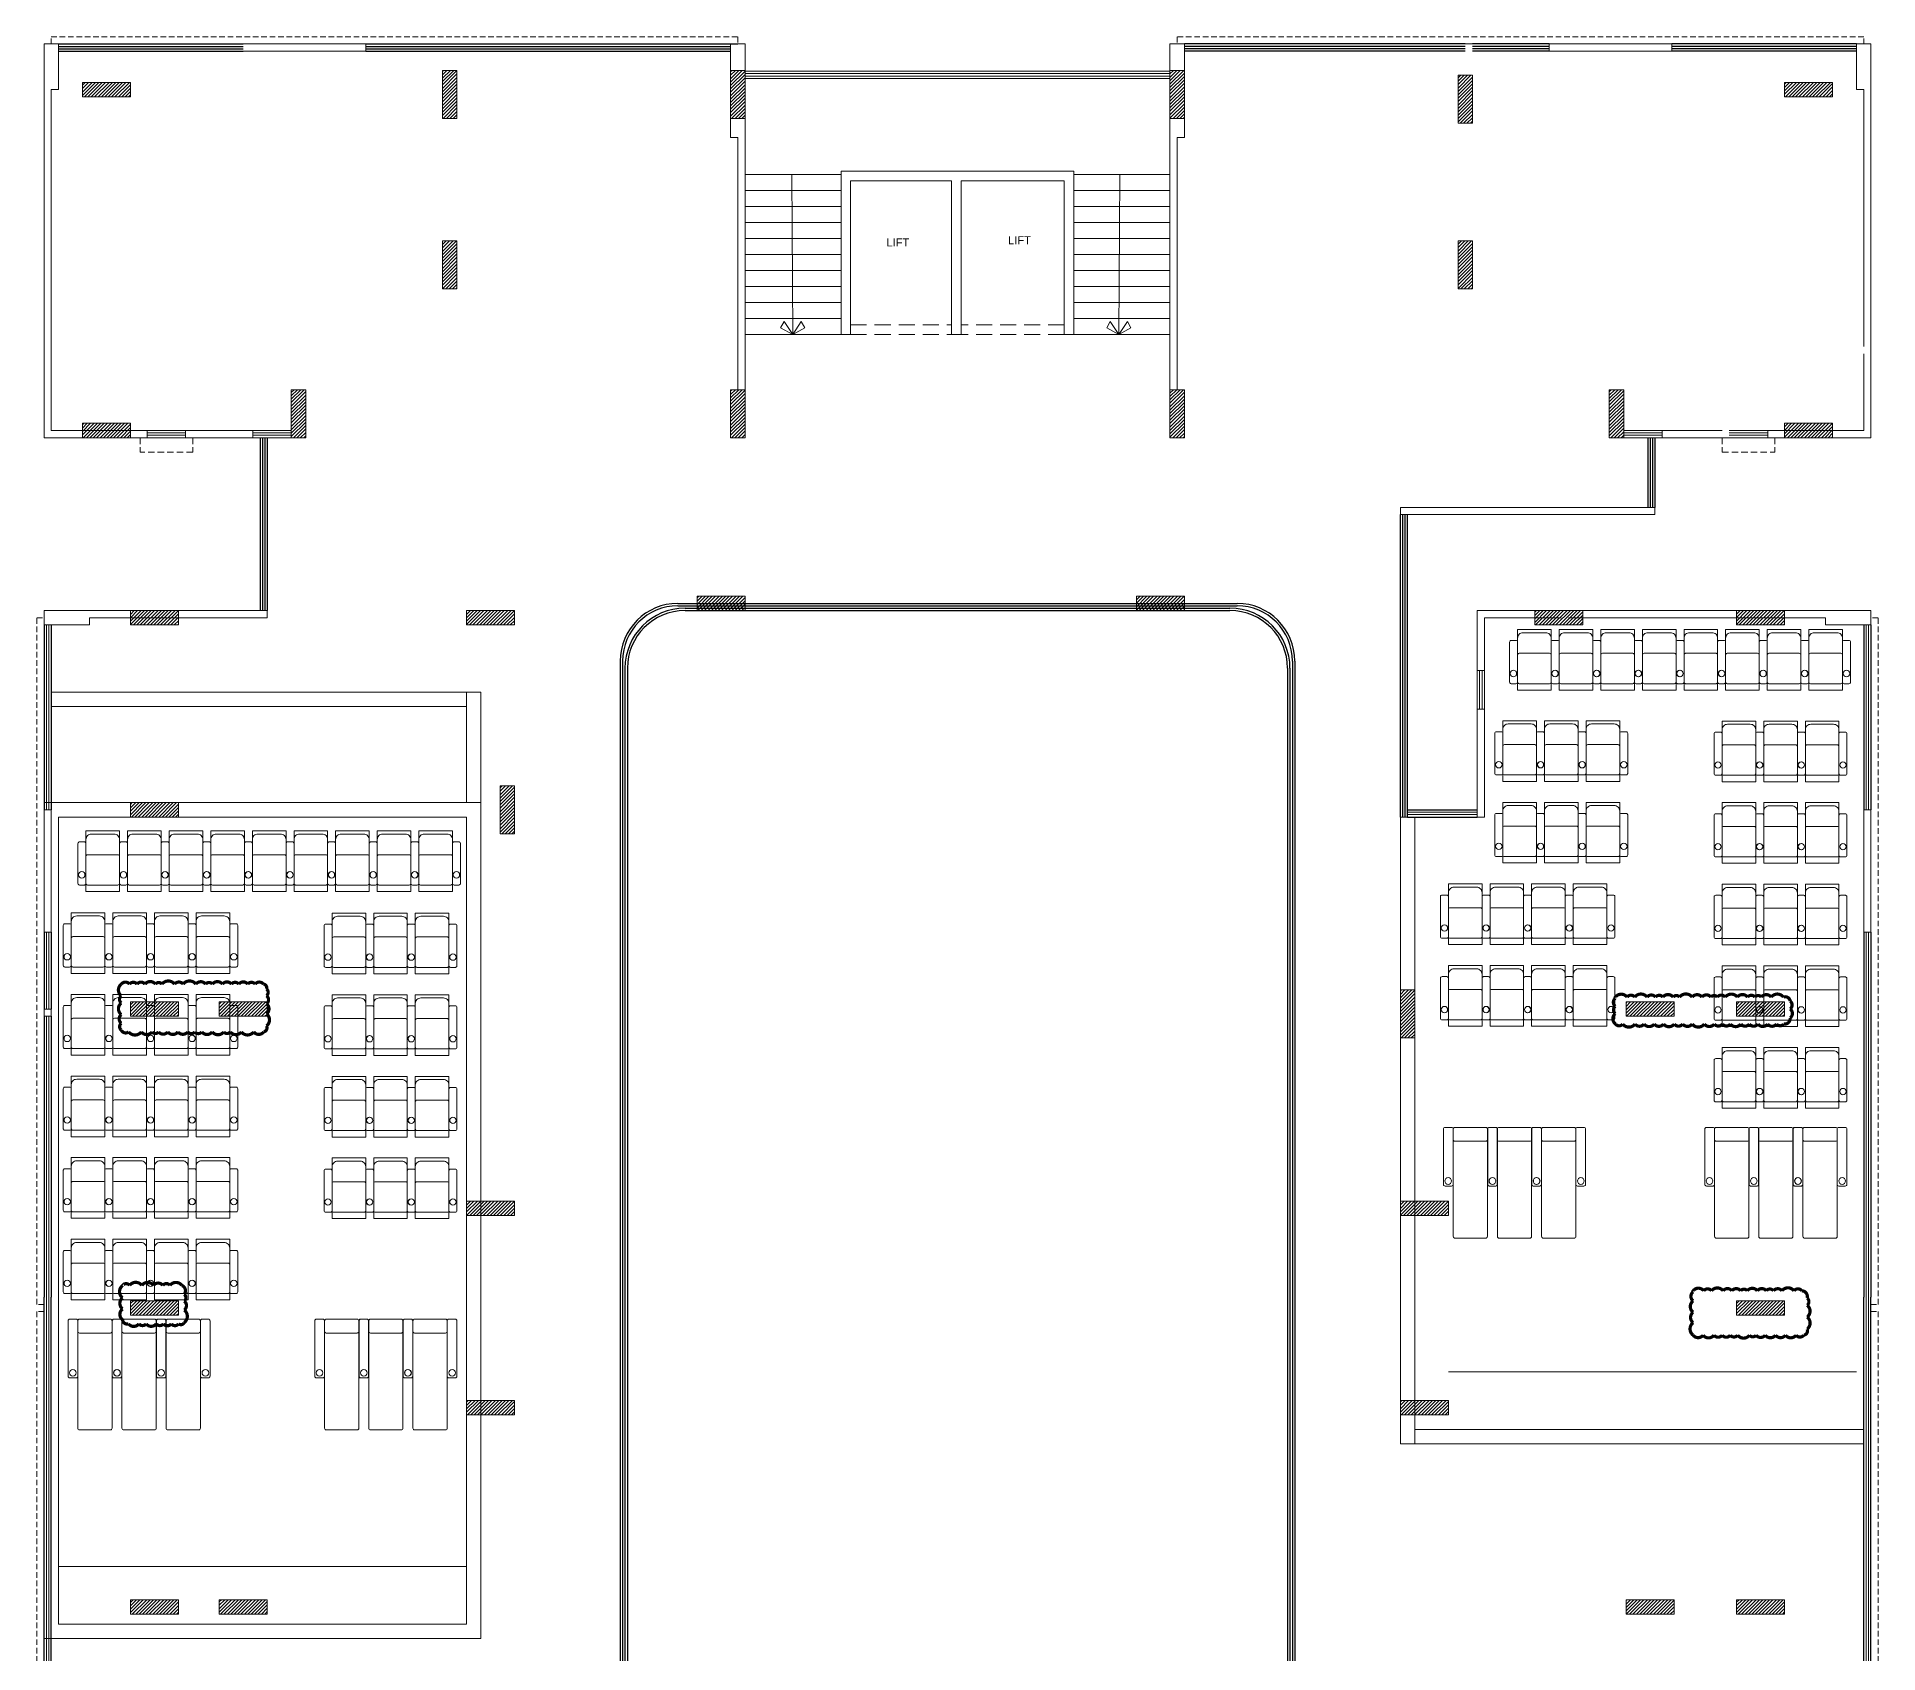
# Model space of a CAD drawing. Header units: inches. Extents: x 1807 to 67852, y 1160 to 20242.
# Drawn here: x 26020 to 27171, y 8753 to 9763 of the extents above; entities that cross this region are included whole.
import ezdxf
from ezdxf.lldxf.tags import DXFTag

# ---------------------------------------------------------------- set-up
doc = ezdxf.new("R2010")
doc.units = ezdxf.units.IN
doc.header["$MEASUREMENT"] = 0
doc.linetypes.add('DASHED', pattern=[0.75, 0.5, -0.25])
for name, color, linetype, lineweight in [('02WINDOW & DOTTED', 8, 'Continuous', 20), ('06DIM', 194, 'Continuous', 15), ('CHAIRS', 34, 'Continuous', 20), ('column_01', 7, 'Continuous', 18), ('HATCH', 8, 'Continuous', 0), ('Nstair', 8, 'Continuous', 20), ('PROJ.', 8, 'DASHED', 20), ('RAILING', 8, 'Continuous', 25), ('Railing 01', 8, 'Continuous', 18), ('SHOP TEXT', 7, 'Continuous', 15), ('wall', 7, 'Continuous', 20), ('WALLS', 7, 'Continuous', 20), ('WINDOW', 8, 'Continuous', 15)]:
    doc.layers.add(name, color=color, linetype=linetype, lineweight=lineweight)
doc.layers.add('Chair', color=34, linetype='Continuous')
doc.layers.add('GF', color=36, linetype='Continuous')
doc.styles.add('Krupalu 1', font='arial.ttf')
tags = doc.linetypes.add('HIDDEN', pattern=[0.375, 0.25, -0.125]).pattern_tags.tags
tags[6:7] = [DXFTag(74, 4), DXFTag(75, 0), DXFTag(340, '0'), DXFTag(46, 1.0), DXFTag(50, 0.0), DXFTag(44, 0.0), DXFTag(45, 0.0)]
tags[4:5] = [DXFTag(74, 4), DXFTag(75, 0), DXFTag(340, '0'), DXFTag(46, 1.0), DXFTag(50, 0.0), DXFTag(44, 0.0), DXFTag(45, 0.0)]
pattern_1 = [(45, (-2883.8112, 0), (-1.0606601718, 1.0606601718), [])]

# ---------------------------------------------------------------- blocks, each defined once
blk = doc.blocks.new('Recliner chair-01')
at = {"layer": 'CHAIRS', "lineweight": -2}
for points in [[(-10.5, 1), (-10.5, 26, 0.414214), (-11.5, 27), (-14.5, 27, 0.414214), (-15.5, 26), (-15.5, 1, 0.414214), (-14.5, 0), (-11.5, 0, 0.414214)], [(-7.1, 31.9), (7.1, 31.9, -0.414214), (10.5, 28.5), (10.5, 1, -0.414214), (9.5, 0), (-9.5, 0, -0.414214), (-10.5, 1), (-10.5, 28.5, -0.414214)], [(10.5, 1), (10.5, 26, -0.414214), (11.5, 27), (14.5, 27, -0.414214), (15.5, 26), (15.5, 1, -0.414214), (14.5, 0), (11.5, 0, -0.414214)], [(10.5, 1), (10.5, 18, 0.414214), (9.5, 19), (-9.5, 19, 0.414214), (-10.5, 18), (-10.5, 1, 0.414214), (-9.5, 0), (9.5, 0, 0.414214)]]:
    blk.add_lwpolyline(points, format="xyb", close=True, dxfattribs=at)
at = {"layer": 'CHAIRS', "linetype": 'HIDDEN', "lineweight": -2}
blk.add_lwpolyline([(-10.5, 33.9), (10.5, 33.9), (10.5, -4), (-10.5, -4)], close=True, dxfattribs=at)
at = {"layer": 'CHAIRS', "lineweight": -2}
for centre in [(-13, 6.4), (13.1, 6.4)]:
    blk.add_circle(centre, 2, dxfattribs=at)
blk = doc.blocks.new('*U80')
at = {"layer": 'CHAIRS'}
blk.add_blockref('Recliner chair-01', (0, -14.9), dxfattribs=at)
blk = doc.blocks.new('*U79')
at = {"layer": 'GF', "color": 0, "linetype": 'ByBlock', "lineweight": -2}
for p in [(0, 0), (26, 0), (52, 0), (78, 0)]:
    blk.add_blockref('*U80', p, dxfattribs=at)
at = {"layer": 'GF', "color": 0, "linetype": 'ByBlock', "lineweight": -2, "transparency": 16777216}
for p in [(104, 0), (130, 0), (156, 0), (182, 0), (208, 0)]:
    blk.add_blockref('*U80', p, dxfattribs=at)
blk = doc.blocks.new('*U78')
at = {"layer": 'CHAIRS'}
blk.add_blockref('Recliner chair-01', (0, -14.9), dxfattribs=at)
blk = doc.blocks.new('*U77')
at = {"layer": 'GF', "color": 0, "linetype": 'ByBlock', "lineweight": -2}
for p in [(0, 0), (26, 0), (52, 0)]:
    blk.add_blockref('*U78', p, dxfattribs=at)
at = {"layer": 'GF', "color": 0, "linetype": 'ByBlock', "lineweight": -2, "transparency": 16777216}
for p in [(78, 0), (0, -51), (26, -51), (52, -51), (78, -51), (0, -102), (26, -102), (52, -102), (78, -102), (0, -153), (26, -153), (52, -153), (78, -153), (0, -204), (26, -204), (52, -204), (78, -204)]:
    blk.add_blockref('*U78', p, dxfattribs=at)
blk = doc.blocks.new('*U82')
at = {"layer": 'CHAIRS'}
blk.add_blockref('Recliner chair-01', (0, -14.9), dxfattribs=at)
blk = doc.blocks.new('*U81')
at = {"layer": 'GF', "color": 0, "linetype": 'ByBlock', "lineweight": -2}
for p in [(0, 0), (26, 0)]:
    blk.add_blockref('*U82', p, dxfattribs=at)
at = {"layer": 'GF', "color": 0, "linetype": 'ByBlock', "lineweight": -2, "transparency": 16777216}
for p in [(52, 0), (0, -51), (26, -51), (52, -51), (0, -102), (26, -102), (52, -102), (0, -153), (26, -153), (52, -153)]:
    blk.add_blockref('*U82', p, dxfattribs=at)
blk = doc.blocks.new('dfhtutrut')
at = {"layer": 'HATCH'}
h = blk.add_hatch(dxfattribs=at)
h.set_pattern_fill('ANSI31', color=256, scale=12, style=0)
h.set_pattern_definition(pattern_1)
h.paths.add_polyline_path([(142340.4, -629916), (142340.4, -629946), (142349.4, -629946), (142349.4, -629916)])
h = blk.add_hatch(dxfattribs=at)
h.set_pattern_fill('ANSI31', color=256, scale=12, style=0)
h.set_pattern_definition(pattern_1)
h.paths.add_polyline_path([(142520.4, -629916), (142520.4, -629946), (142529.4, -629946), (142529.4, -629916)])
h = blk.add_hatch(dxfattribs=at)
h.set_pattern_fill('ANSI31', color=256, scale=12, style=0)
h.set_pattern_definition(pattern_1)
h.paths.add_polyline_path([(142794.9, -629916), (142794.9, -629946), (142803.9, -629946), (142803.9, -629916)])
h = blk.add_hatch(dxfattribs=at)
h.set_pattern_fill('ANSI31', color=256, scale=12, style=0)
h.set_pattern_definition(pattern_1)
h.paths.add_polyline_path([(142974.9, -629919), (142974.9, -629949), (142983.9, -629949), (142983.9, -629919)])
h = blk.add_hatch(dxfattribs=at)
h.set_pattern_fill('ANSI31', color=256, scale=12, style=0)
h.set_pattern_definition(pattern_1)
h.paths.add_polyline_path([(142115.4, -629932.5), (142145.4, -629932.5), (142145.4, -629923.5), (142115.4, -629923.5)])
h = blk.add_hatch(dxfattribs=at)
h.set_pattern_fill('ANSI31', color=256, scale=12, style=0)
h.set_pattern_definition(pattern_1)
h.paths.add_polyline_path([(143208.9, -629932.5), (143178.9, -629932.5), (143178.9, -629923.5), (143208.9, -629923.5)])
h = blk.add_hatch(dxfattribs=at)
h.set_pattern_fill('ANSI31', color=256, scale=12, style=0)
h.set_pattern_definition(pattern_1)
h.paths.add_polyline_path([(142349.4, -630052.5), (142349.4, -630022.5), (142340.4, -630022.5), (142340.4, -630052.5)])
h = blk.add_hatch(dxfattribs=at)
h.set_pattern_fill('ANSI31', color=256, scale=12, style=0)
h.set_pattern_definition(pattern_1)
h.paths.add_polyline_path([(142983.9, -630052.5), (142983.9, -630022.5), (142974.9, -630022.5), (142974.9, -630052.5)])
h = blk.add_hatch(dxfattribs=at)
h.set_pattern_fill('ANSI31', color=256, scale=12, style=0)
h.set_pattern_definition(pattern_1)
h.paths.add_polyline_path([(142254.9, -630145.5), (142254.9, -630115.5), (142245.9, -630115.5), (142245.9, -630145.5)])
h = blk.add_hatch(dxfattribs=at)
h.set_pattern_fill('ANSI31', color=256, scale=12, style=0)
h.set_pattern_definition(pattern_1)
h.paths.add_polyline_path([(142529.4, -630145.5), (142529.4, -630115.5), (142520.4, -630115.5), (142520.4, -630145.5)])
h = blk.add_hatch(dxfattribs=at)
h.set_pattern_fill('ANSI31', color=256, scale=12, style=0)
h.set_pattern_definition(pattern_1)
h.paths.add_polyline_path([(142803.9, -630145.5), (142803.9, -630115.5), (142794.9, -630115.5), (142794.9, -630145.5)])
h = blk.add_hatch(dxfattribs=at)
h.set_pattern_fill('ANSI31', color=256, scale=12, style=0)
h.set_pattern_definition(pattern_1)
h.paths.add_polyline_path([(143078.4, -630145.5), (143078.4, -630115.5), (143069.4, -630115.5), (143069.4, -630145.5)])
h = blk.add_hatch(dxfattribs=at)
h.set_pattern_fill('ANSI31', color=256, scale=12, style=0)
h.set_pattern_definition(pattern_1)
h.paths.add_polyline_path([(142115.4, -630145.5), (142145.4, -630145.5), (142145.4, -630136.5), (142115.4, -630136.5)])
h = blk.add_hatch(dxfattribs=at)
h.set_pattern_fill('ANSI31', color=256, scale=12, style=0)
h.set_pattern_definition(pattern_1)
h.paths.add_polyline_path([(143208.9, -630145.5), (143178.9, -630145.5), (143178.9, -630136.5), (143208.9, -630136.5)])
h = blk.add_hatch(dxfattribs=at)
h.set_pattern_fill('ANSI31', color=256, scale=12, style=0)
h.set_pattern_definition(pattern_1)
h.paths.add_polyline_path([(142145.4, -630262.5), (142175.4, -630262.5), (142175.4, -630253.5), (142145.4, -630253.5)])
h = blk.add_hatch(dxfattribs=at)
h.set_pattern_fill('ANSI31', color=256, scale=12, style=0)
h.set_pattern_definition(pattern_1)
h.paths.add_polyline_path([(142385.4, -630262.5), (142355.4, -630262.5), (142355.4, -630253.5), (142385.4, -630253.5)])
h = blk.add_hatch(dxfattribs=at)
h.set_pattern_fill('ANSI31', color=256, scale=12, style=0)
h.set_pattern_definition(pattern_1)
h.paths.add_polyline_path([(142529.4, -630244.5), (142499.4, -630244.5), (142499.4, -630253.5), (142529.4, -630253.5)])
h = blk.add_hatch(dxfattribs=at)
h.set_pattern_fill('ANSI31', color=256, scale=12, style=0)
h.set_pattern_definition(pattern_1)
h.paths.add_polyline_path([(142803.9, -630244.5), (142773.9, -630244.5), (142773.9, -630253.5), (142803.9, -630253.5)])
h = blk.add_hatch(dxfattribs=at)
h.set_pattern_fill('ANSI31', color=256, scale=12, style=0)
h.set_pattern_definition(pattern_1)
h.paths.add_polyline_path([(143022.9, -630262.5), (143052.9, -630262.5), (143052.9, -630253.5), (143022.9, -630253.5)])
h = blk.add_hatch(dxfattribs=at)
h.set_pattern_fill('ANSI31', color=256, scale=12, style=0)
h.set_pattern_definition(pattern_1)
h.paths.add_polyline_path([(143178.9, -630262.5), (143148.9, -630262.5), (143148.9, -630253.5), (143178.9, -630253.5)])
h = blk.add_hatch(dxfattribs=at)
h.set_pattern_fill('ANSI31', color=256, scale=12, style=0)
h.set_pattern_definition(pattern_1)
h.paths.add_polyline_path([(142376.4, -630363), (142376.4, -630393), (142385.4, -630393), (142385.4, -630363)])
h = blk.add_hatch(dxfattribs=at)
h.set_pattern_fill('ANSI31', color=256, scale=12, style=0)
h.set_pattern_definition(pattern_1)
h.paths.add_polyline_path([(142145.4, -630382.5), (142175.4, -630382.5), (142175.4, -630373.5), (142145.4, -630373.5)])
h = blk.add_hatch(dxfattribs=at)
h.set_pattern_fill('ANSI31', color=256, scale=12, style=0)
h.set_pattern_definition(pattern_1)
h.paths.add_polyline_path([(142938.9, -630490.5), (142938.9, -630520.5), (142947.9, -630520.5), (142947.9, -630490.5)])
h = blk.add_hatch(dxfattribs=at)
h.set_pattern_fill('ANSI31', color=256, scale=12, style=0)
h.set_pattern_definition(pattern_1)
h.paths.add_polyline_path([(142145.4, -630507), (142175.4, -630507), (142175.4, -630498), (142145.4, -630498)])
h = blk.add_hatch(dxfattribs=at)
h.set_pattern_fill('ANSI31', color=256, scale=12, style=0)
h.set_pattern_definition(pattern_1)
h.paths.add_polyline_path([(142230.9, -630507), (142200.9, -630507), (142200.9, -630498), (142230.9, -630498)])
h = blk.add_hatch(dxfattribs=at)
h.set_pattern_fill('ANSI31', color=256, scale=12, style=0)
h.set_pattern_definition(pattern_1)
h.paths.add_polyline_path([(143079.9, -630507), (143109.9, -630507), (143109.9, -630498), (143079.9, -630498)])
h = blk.add_hatch(dxfattribs=at)
h.set_pattern_fill('ANSI31', color=256, scale=12, style=0)
h.set_pattern_definition(pattern_1)
h.paths.add_polyline_path([(143178.9, -630507), (143148.9, -630507), (143148.9, -630498), (143178.9, -630498)])
h = blk.add_hatch(dxfattribs=at)
h.set_pattern_fill('ANSI31', color=256, scale=12, style=0)
h.set_pattern_definition(pattern_1)
h.paths.add_polyline_path([(142385.4, -630622.5), (142355.4, -630622.5), (142355.4, -630631.5), (142385.4, -630631.5)])
h = blk.add_hatch(dxfattribs=at)
h.set_pattern_fill('ANSI31', color=256, scale=12, style=0)
h.set_pattern_definition(pattern_1)
h.paths.add_polyline_path([(142938.9, -630631.5), (142968.9, -630631.5), (142968.9, -630622.5), (142938.9, -630622.5)])
h = blk.add_hatch(dxfattribs=at)
h.set_pattern_fill('ANSI31', color=256, scale=12, style=0)
h.set_pattern_definition(pattern_1)
h.paths.add_polyline_path([(142145.4, -630693.7), (142175.4, -630693.7), (142175.4, -630684.7), (142145.4, -630684.7)])
h = blk.add_hatch(dxfattribs=at)
h.set_pattern_fill('ANSI31', color=256, scale=12, style=0)
h.set_pattern_definition(pattern_1)
h.paths.add_polyline_path([(143178.9, -630693.7), (143148.9, -630693.7), (143148.9, -630684.7), (143178.9, -630684.7)])
h = blk.add_hatch(dxfattribs=at)
h.set_pattern_fill('ANSI31', color=256, scale=12, style=0)
h.set_pattern_definition(pattern_1)
h.paths.add_polyline_path([(142385.4, -630747), (142355.4, -630747), (142355.4, -630756), (142385.4, -630756)])
h = blk.add_hatch(dxfattribs=at)
h.set_pattern_fill('ANSI31', color=256, scale=12, style=0)
h.set_pattern_definition(pattern_1)
h.paths.add_polyline_path([(142938.9, -630756), (142968.9, -630756), (142968.9, -630747), (142938.9, -630747)])
h = blk.add_hatch(dxfattribs=at)
h.set_pattern_fill('ANSI31', color=256, scale=12, style=0)
h.set_pattern_definition(pattern_1)
h.paths.add_polyline_path([(142145.4, -630880.5), (142175.4, -630880.5), (142175.4, -630871.5), (142145.4, -630871.5)])
h = blk.add_hatch(dxfattribs=at)
h.set_pattern_fill('ANSI31', color=256, scale=12, style=0)
h.set_pattern_definition(pattern_1)
h.paths.add_polyline_path([(142230.9, -630880.5), (142200.9, -630880.5), (142200.9, -630871.5), (142230.9, -630871.5)])
h = blk.add_hatch(dxfattribs=at)
h.set_pattern_fill('ANSI31', color=256, scale=12, style=0)
h.set_pattern_definition(pattern_1)
h.paths.add_polyline_path([(143079.9, -630880.5), (143109.9, -630880.5), (143109.9, -630871.5), (143079.9, -630871.5)])
h = blk.add_hatch(dxfattribs=at)
h.set_pattern_fill('ANSI31', color=256, scale=12, style=0)
h.set_pattern_definition(pattern_1)
h.paths.add_polyline_path([(143178.9, -630880.5), (143148.9, -630880.5), (143148.9, -630871.5), (143178.9, -630871.5)])
at = {"layer": 'column_01'}
for points in [[(142340.4, -629916), (142340.4, -629946), (142349.4, -629946), (142349.4, -629916)], [(142520.4, -629916), (142520.4, -629946), (142529.4, -629946), (142529.4, -629916)], [(142794.9, -629916), (142794.9, -629946), (142803.9, -629946), (142803.9, -629916)], [(142974.9, -629919), (142974.9, -629949), (142983.9, -629949), (142983.9, -629919)], [(142115.4, -629932.5), (142145.4, -629932.5), (142145.4, -629923.5), (142115.4, -629923.5)], [(143208.9, -629932.5), (143178.9, -629932.5), (143178.9, -629923.5), (143208.9, -629923.5)], [(142349.4, -630052.5), (142349.4, -630022.5), (142340.4, -630022.5), (142340.4, -630052.5)], [(142983.9, -630052.5), (142983.9, -630022.5), (142974.9, -630022.5), (142974.9, -630052.5)], [(142254.9, -630145.5), (142254.9, -630115.5), (142245.9, -630115.5), (142245.9, -630145.5)], [(142529.4, -630145.5), (142529.4, -630115.5), (142520.4, -630115.5), (142520.4, -630145.5)], [(142803.9, -630145.5), (142803.9, -630115.5), (142794.9, -630115.5), (142794.9, -630145.5)], [(143078.4, -630145.5), (143078.4, -630115.5), (143069.4, -630115.5), (143069.4, -630145.5)], [(142115.4, -630145.5), (142145.4, -630145.5), (142145.4, -630136.5), (142115.4, -630136.5)], [(143208.9, -630145.5), (143178.9, -630145.5), (143178.9, -630136.5), (143208.9, -630136.5)], [(142145.4, -630262.5), (142175.4, -630262.5), (142175.4, -630253.5), (142145.4, -630253.5)], [(142385.4, -630262.5), (142355.4, -630262.5), (142355.4, -630253.5), (142385.4, -630253.5)], [(142529.4, -630244.5), (142499.4, -630244.5), (142499.4, -630253.5), (142529.4, -630253.5)], [(142803.9, -630244.5), (142773.9, -630244.5), (142773.9, -630253.5), (142803.9, -630253.5)], [(143022.9, -630262.5), (143052.9, -630262.5), (143052.9, -630253.5), (143022.9, -630253.5)], [(143178.9, -630262.5), (143148.9, -630262.5), (143148.9, -630253.5), (143178.9, -630253.5)], [(142376.4, -630363), (142376.4, -630393), (142385.4, -630393), (142385.4, -630363)], [(142145.4, -630382.5), (142175.4, -630382.5), (142175.4, -630373.5), (142145.4, -630373.5)], [(142938.9, -630490.5), (142938.9, -630520.5), (142947.9, -630520.5), (142947.9, -630490.5)], [(142145.4, -630507), (142175.4, -630507), (142175.4, -630498), (142145.4, -630498)], [(142230.9, -630507), (142200.9, -630507), (142200.9, -630498), (142230.9, -630498)], [(143079.9, -630507), (143109.9, -630507), (143109.9, -630498), (143079.9, -630498)], [(143178.9, -630507), (143148.9, -630507), (143148.9, -630498), (143178.9, -630498)], [(142385.4, -630622.5), (142355.4, -630622.5), (142355.4, -630631.5), (142385.4, -630631.5)], [(142938.9, -630631.5), (142968.9, -630631.5), (142968.9, -630622.5), (142938.9, -630622.5)], [(142145.4, -630693.7), (142175.4, -630693.7), (142175.4, -630684.7), (142145.4, -630684.7)], [(143178.9, -630693.7), (143148.9, -630693.7), (143148.9, -630684.7), (143178.9, -630684.7)], [(142385.4, -630747), (142355.4, -630747), (142355.4, -630756), (142385.4, -630756)], [(142938.9, -630756), (142968.9, -630756), (142968.9, -630747), (142938.9, -630747)], [(142145.4, -630880.5), (142175.4, -630880.5), (142175.4, -630871.5), (142145.4, -630871.5)], [(142230.9, -630880.5), (142200.9, -630880.5), (142200.9, -630871.5), (142230.9, -630871.5)], [(143079.9, -630880.5), (143109.9, -630880.5), (143109.9, -630871.5), (143079.9, -630871.5)], [(143178.9, -630880.5), (143148.9, -630880.5), (143148.9, -630871.5), (143178.9, -630871.5)]]:
    blk.add_lwpolyline(points, close=True, dxfattribs=at)
blk = doc.blocks.new('lounger chair')
at = {"layer": 'CHAIRS'}
for points in [[(-15.5, -36), (-11.5, -36, 0.414214), (-10.5, -35), (-10.5, -1, 0.414214), (-11.5, 0), (-15.5, 0, 0.414214), (-16.5, -1), (-16.5, -35, 0.414214)], [(-10.5, -1), (-10.5, -7.5, 0.414214), (-9.5, -8.5), (9.5, -8.5, 0.414214), (10.5, -7.5), (10.5, -1, 0.414214), (9.5, 0), (-9.5, 0, 0.414214)], [(-10.5, -1), (-10.5, -67, 0.414214), (-9.5, -68), (9.5, -68, 0.414214), (10.5, -67), (10.5, -1, 0.414214), (9.5, 0), (-9.5, 0, 0.414214)], [(11.5, -36), (15.5, -36, 0.414214), (16.5, -35), (16.5, -1, 0.414214), (15.5, 0), (11.5, 0, 0.414214), (10.5, -1), (10.5, -35, 0.414214)]]:
    blk.add_lwpolyline(points, format="xyb", close=True, dxfattribs=at)
for centre in [(-13.6, -32.9), (13.6, -32.9)]:
    blk.add_circle(centre, 2.05, dxfattribs=at)
blk = doc.blocks.new('*U83')
at = {"layer": 'CHAIRS'}
blk.add_blockref('lounger chair', (0, 34), dxfattribs=at)
blk = doc.blocks.new('*U85')
at = {"layer": 'CHAIRS', "color": 0, "linetype": 'ByBlock', "lineweight": -2, "xscale": -1.016987999738211, "yscale": 1.016987999738211, "zscale": 1.016987999738211}
blk.add_blockref('*U83', (0, 0), dxfattribs=at)
blk = doc.blocks.new('*U84')
at = {"layer": 'Chair', "color": 0, "linetype": 'ByBlock', "lineweight": -2}
for p in [(0, 0), (27.6, 0), (55.2, 0)]:
    blk.add_blockref('*U85', p, dxfattribs=at)
blk = doc.blocks.new('*U87')
at = {"layer": 'CHAIRS', "color": 0, "linetype": 'ByBlock', "lineweight": -2, "xscale": -1.016987999738211, "yscale": 1.016987999738211, "zscale": 1.016987999738211}
blk.add_blockref('*U83', (0, 0), dxfattribs=at)
blk = doc.blocks.new('*U86')
at = {"layer": 'Chair', "color": 0, "linetype": 'ByBlock', "lineweight": -2}
for p in [(0, 0), (27.6, 0), (55.2, 0)]:
    blk.add_blockref('*U87', p, dxfattribs=at)
blk = doc.blocks.new('*U89')
at = {"layer": 'CHAIRS'}
blk.add_blockref('Recliner chair-01', (0, -14.9), dxfattribs=at)
blk = doc.blocks.new('*U88')
at = {"layer": 'GF', "color": 0, "linetype": 'ByBlock', "lineweight": -2}
for p in [(0, 0), (26, 0), (52, 0), (78, 0)]:
    blk.add_blockref('*U89', p, dxfattribs=at)
at = {"layer": 'GF', "color": 0, "linetype": 'ByBlock', "lineweight": -2, "transparency": 16777216}
for p in [(104, 0), (130, 0), (156, 0), (182, 0)]:
    blk.add_blockref('*U89', p, dxfattribs=at)
blk = doc.blocks.new('*U93')
at = {"layer": 'CHAIRS'}
blk.add_blockref('Recliner chair-01', (0, -14.9), dxfattribs=at)
blk = doc.blocks.new('*U92')
at = {"layer": 'GF', "color": 0, "linetype": 'ByBlock', "lineweight": -2}
for p in [(0, 0), (26, 0), (52, 0)]:
    blk.add_blockref('*U93', p, dxfattribs=at)
blk = doc.blocks.new('*U91')
at = {"layer": 'CHAIRS'}
blk.add_blockref('Recliner chair-01', (0, -14.9), dxfattribs=at)
blk = doc.blocks.new('*U90')
at = {"layer": 'GF', "color": 0, "linetype": 'ByBlock', "lineweight": -2}
for p in [(0, 0), (26, 0)]:
    blk.add_blockref('*U91', p, dxfattribs=at)
at = {"layer": 'GF', "color": 0, "linetype": 'ByBlock', "lineweight": -2, "transparency": 16777216}
for p in [(52, 0), (0, -51), (26, -51), (52, -51), (0, -102), (26, -102), (52, -102), (0, -153), (26, -153), (52, -153), (0, -204), (26, -204), (52, -204)]:
    blk.add_blockref('*U91', p, dxfattribs=at)
blk = doc.blocks.new('*U95')
at = {"layer": 'CHAIRS', "color": 0, "linetype": 'ByBlock', "lineweight": -2, "xscale": -1.016987999738211, "yscale": 1.016987999738211, "zscale": 1.016987999738211}
blk.add_blockref('*U83', (0, 0), dxfattribs=at)
blk = doc.blocks.new('*U94')
at = {"layer": 'Chair', "color": 0, "linetype": 'ByBlock', "lineweight": -2}
for p in [(0, 0), (27.6, 0), (55.2, 0)]:
    blk.add_blockref('*U95', p, dxfattribs=at)
blk = doc.blocks.new('*U97')
at = {"layer": 'CHAIRS', "color": 0, "linetype": 'ByBlock', "lineweight": -2, "xscale": -1.016987999738211, "yscale": 1.016987999738211, "zscale": 1.016987999738211}
blk.add_blockref('*U83', (0, 0), dxfattribs=at)
blk = doc.blocks.new('*U96')
at = {"layer": 'Chair', "color": 0, "linetype": 'ByBlock', "lineweight": -2}
for p in [(0, 0), (27.6, 0), (55.2, 0)]:
    blk.add_blockref('*U97', p, dxfattribs=at)
blk = doc.blocks.new('*U99')
at = {"layer": 'CHAIRS'}
blk.add_blockref('Recliner chair-01', (0, -14.9), dxfattribs=at)
blk = doc.blocks.new('*U98')
at = {"layer": 'GF', "color": 0, "linetype": 'ByBlock', "lineweight": -2}
for p in [(0, 0), (26, 0), (52, 0)]:
    blk.add_blockref('*U99', p, dxfattribs=at)
blk = doc.blocks.new('*U101')
at = {"layer": 'CHAIRS'}
blk.add_blockref('Recliner chair-01', (0, -14.9), dxfattribs=at)
blk = doc.blocks.new('*U100')
at = {"layer": 'GF', "color": 0, "linetype": 'ByBlock', "lineweight": -2}
for p in [(0, 0), (26, 0), (52, 0)]:
    blk.add_blockref('*U101', p, dxfattribs=at)
at = {"layer": 'GF', "color": 0, "linetype": 'ByBlock', "lineweight": -2, "transparency": 16777216}
for p in [(78, 0), (0, -51), (26, -51), (52, -51), (78, -51)]:
    blk.add_blockref('*U101', p, dxfattribs=at)

msp = doc.modelspace()

# ---------------------------------------------------------------- linework, layer by layer
at = {"layer": '02WINDOW & DOTTED'}
for p, q in [((26728.2, 9741.2), (26462.5, 9741.2)), ((26728.2, 9739.7), (26462.5, 9739.7)), ((26728.2, 9738.2), (26462.5, 9738.2)), ((26728.2, 9736.7), (26462.5, 9736.7))]:
    msp.add_line(p, q, dxfattribs=at)
at = {"layer": '02WINDOW & DOTTED', "linetype": 'DASHED', "ltscale": 20}
for p, q in [((26528.7, 9582.7), (26591.7, 9582.7)), ((26528.7, 9576.7), (26591.7, 9576.7)), ((26662.2, 9582.7), (26597.7, 9582.7)), ((26662.2, 9576.7), (26597.7, 9576.7))]:
    msp.add_line(p, q, dxfattribs=at)
at = {"layer": '06DIM'}
for points in [[(27041.7, 9753.7), (27041.7, 9758.2)], [(26164.2, 9404.2), (26164.2, 9399.7)], [(27161.7, 9279.7), (27166.2, 9279.7)], [(27157.2, 8928.6), (26902.2, 8928.6)], [(26288.7, 8807), (26033.7, 8807)]]:
    msp.add_lwpolyline(points, dxfattribs=at)
at = {"layer": '06DIM', "color": 1, "const_width": 2}
for points in [[(26073, 9170.8, -0.5), (26078.1, 9170.8, -0.5), (26082.8, 9170.8, -0.5), (26087.8, 9170.8, -0.5), (26094.3, 9170.8, -0.5), (26098.4, 9170.8, -0.5), (26106.3, 9170.8, -0.5), (26111.6, 9170.8, -0.5), (26119.6, 9170.8, -0.5), (26125.7, 9170.8, -0.5), (26129.9, 9170.8, -0.5), (26136.2, 9170.8, -0.5), (26141.8, 9170.8, -0.5), (26146.4, 9170.8, -0.5), (26152, 9170.8, -0.5), (26156.6, 9170.8, -0.5), (26161.8, 9170.8, -0.5), (26163.7, 9167.8, -0.5), (26163.7, 9163.6, -0.5), (26163.7, 9158.5, -0.5), (26163.7, 9152.2, -0.5), (26163.7, 9144.7, -0.5), (26162, 9141, -0.5), (26155.7, 9141, -0.5), (26148, 9141, -0.5), (26141.1, 9141, -0.5), (26137, 9141, -0.5), (26129.8, 9141, -0.5), (26123.3, 9141, -0.5), (26118.9, 9141, -0.5), (26114.5, 9141, -0.5), (26108.4, 9141, -0.5), (26102, 9141, -0.5), (26096.3, 9141, -0.5), (26092.2, 9141, -0.5), (26085.5, 9141, -0.5), (26077.6, 9141, -0.5), (26073, 9142.1, -0.5), (26073, 9146.4, -0.5), (26073, 9151.8, -0.5), (26073, 9159, -0.5), (26073, 9163.5, -0.5)], [(27006.5, 9162.7, -0.5), (27013.8, 9162.7, -0.5), (27018.6, 9162.7, -0.5), (27026.3, 9162.7, -0.5), (27031.6, 9162.7, -0.5), (27036.2, 9162.7, -0.5), (27042.6, 9162.7, -0.5), (27046.6, 9162.7, -0.5), (27054.5, 9162.7, -0.5), (27060.6, 9162.7, -0.5), (27066.2, 9162.7, -0.5), (27070.2, 9162.7, -0.5), (27075.2, 9162.7, -0.5), (27082.7, 9162.7, -0.5), (27089.1, 9162.7, -0.5), (27093.7, 9162.7, -0.5), (27097.7, 9162.7, -0.5), (27103.9, 9162.7, -0.5), (27111.5, 9162.7, -0.5), (27115.7, 9160.2, -0.5), (27115.7, 9155.3, -0.5), (27115.7, 9149.7, -0.5), (27111.6, 9145.9, -0.5), (27107.2, 9145.9, -0.5), (27101.6, 9145.9, -0.5), (27095.6, 9145.9, -0.5), (27090.2, 9145.9, -0.5), (27084.9, 9145.9, -0.5), (27078.4, 9145.9, -0.5), (27073.4, 9145.9, -0.5), (27068.3, 9145.9, -0.5), (27062.1, 9145.9, -0.5), (27054.5, 9145.9, -0.5), (27048.6, 9145.9, -0.5), (27043.3, 9145.9, -0.5), (27036.6, 9145.9, -0.5), (27030.8, 9145.9, -0.5), (27024.4, 9145.9, -0.5), (27018.8, 9145.9, -0.5), (27011.1, 9145.9, -0.5), (27006.6, 9145.9, -0.5), (27006.5, 9152.4, -0.5), (27006.5, 9157, -0.5), (27006.5, 9162, -0.5)], [(26073.8, 8982.6, -0.5), (26078.2, 8982.6, -0.5), (26085.8, 8982.6, -0.5), (26093.1, 8982.6, -0.5), (26098.9, 8982.6, -0.5), (26103.4, 8982.6, -0.5), (26110.8, 8982.6, -0.5), (26112.3, 8977, -0.5), (26112.3, 8972.8, -0.5), (26112.3, 8967.2, -0.5), (26112.3, 8959.4, -0.5), (26108.8, 8958.6, -0.5), (26104.2, 8958.6, -0.5), (26099.3, 8958.6, -0.5), (26094.8, 8958.6, -0.5), (26088.5, 8958.6, -0.5), (26084, 8958.6, -0.5), (26077.5, 8958.6, -0.5), (26073.8, 8961.1, -0.5), (26073.8, 8967.9, -0.5), (26073.8, 8974.8, -0.5), (26073.8, 8982.5, -0.5)], [(27055.1, 8979.2, -0.5), (27061.7, 8979.2, -0.5), (27066.6, 8979.2, -0.5), (27073.8, 8979.2, -0.5), (27079.3, 8979.2, -0.5), (27084.8, 8979.2, -0.5), (27088.9, 8979.2, -0.5), (27095.2, 8979.2, -0.5), (27100.8, 8979.2, -0.5), (27105.3, 8979.2, -0.5), (27110.6, 8979.2, -0.5), (27118.1, 8979.2, -0.5), (27123, 8979.2, -0.5), (27126.3, 8974.7, -0.5), (27126.3, 8970.2, -0.5), (27126.3, 8962.8, -0.5), (27126.3, 8955.3, -0.5), (27124.2, 8951.5, -0.5), (27119.4, 8951.5, -0.5), (27112.8, 8951.5, -0.5), (27106.6, 8951.5, -0.5), (27100.1, 8951.5, -0.5), (27094.4, 8951.5, -0.5), (27090.3, 8951.5, -0.5), (27082.9, 8951.5, -0.5), (27078.3, 8951.5, -0.5), (27073.2, 8951.5, -0.5), (27068.1, 8951.5, -0.5), (27061.3, 8951.5, -0.5), (27055.1, 8951.5, -0.5), (27055.1, 8959.3, -0.5), (27055.1, 8965.8, -0.5), (27055.1, 8972.9, -0.5), (27055.1, 8978.6, -0.5)]]:
    msp.add_lwpolyline(points, format="xyb", close=True, dxfattribs=at)
at = {"layer": 'Nstair', "ltscale": 10}
for p, q in [((26522.7, 9676.7), (26462.7, 9676.7)), ((26491.9, 9676.7), (26492.5, 9576.7)), ((26668.2, 9676.7), (26728.2, 9676.7)), ((26696.8, 9676.7), (26696.3, 9576.7)), ((26522.7, 9666.7), (26462.7, 9666.7)), ((26668.2, 9666.7), (26728.2, 9666.7)), ((26522.7, 9656.7), (26462.7, 9656.7)), ((26668.2, 9656.7), (26728.2, 9656.7)), ((26522.7, 9646.7), (26462.7, 9646.7)), ((26668.2, 9646.7), (26728.2, 9646.7)), ((26522.7, 9636.7), (26462.7, 9636.7)), ((26668.2, 9636.7), (26728.2, 9636.7)), ((26522.7, 9626.7), (26462.7, 9626.7)), ((26668.2, 9626.7), (26728.2, 9626.7)), ((26522.7, 9616.7), (26462.7, 9616.7)), ((26668.2, 9616.7), (26728.2, 9616.7)), ((26522.7, 9606.7), (26462.7, 9606.7)), ((26522.7, 9596.7), (26462.7, 9596.7)), ((26668.2, 9606.7), (26728.2, 9606.7)), ((26668.2, 9596.7), (26728.2, 9596.7)), ((26522.7, 9586.7), (26462.7, 9586.7)), ((26484.9, 9580.9), (26487.1, 9584.8)), ((26487.1, 9584.8), (26492.5, 9576.7)), ((26497.8, 9584.8), (26492.5, 9576.7)), ((26500, 9580.9), (26497.8, 9584.8)), ((26668.2, 9586.7), (26728.2, 9586.7)), ((26688.7, 9580.9), (26690.9, 9584.8)), ((26690.9, 9584.8), (26696.3, 9576.7)), ((26701.7, 9584.8), (26696.3, 9576.7)), ((26703.8, 9580.9), (26701.7, 9584.8)), ((26522.7, 9576.7), (26462.7, 9576.7)), ((26492.5, 9576.7), (26484.9, 9580.9)), ((26492.5, 9576.7), (26500, 9580.9)), ((26668.2, 9576.7), (26728.2, 9576.7)), ((26696.3, 9576.7), (26688.7, 9580.9)), ((26696.3, 9576.7), (26703.8, 9580.9))]:
    msp.add_line(p, q, dxfattribs=at)
at = {"layer": 'PROJ.', "ltscale": 8}
for p, q in [((26084.7, 9512.2), (26084.7, 9503.2)), ((26117.7, 9503.2), (26084.7, 9503.2)), ((26117.7, 9512.2), (26117.7, 9503.2)), ((27073.2, 9512.2), (27073.2, 9503.2)), ((27073.2, 9503.2), (27106.2, 9503.2)), ((27106.2, 9512.2), (27106.2, 9503.2))]:
    msp.add_line(p, q, dxfattribs=at)
at = {"layer": 'PROJ.', "ltscale": 7}
for points in [[(26029.2, 9758.2), (26029.2, 9762.7), (26458.2, 9762.7), (26458.2, 9758.2)], [(27161.7, 9758.2), (27161.7, 9762.7), (26732.7, 9762.7), (26732.7, 9758.2)], [(26024.7, 8970.7), (26020.2, 8970.7), (26020.2, 9399.7), (26024.7, 9399.7)], [(27166.2, 8970.7), (27170.7, 8970.7), (27170.7, 9399.7), (27166.2, 9399.7)], [(26024.7, 8966.2), (26020.2, 8966.2), (26020.2, 8537.2), (26024.7, 8537.2)], [(27166.2, 8966.2), (27170.7, 8966.2), (27170.7, 8537.2), (27166.2, 8537.2)]]:
    msp.add_lwpolyline(points, dxfattribs=at)
at = {"layer": 'RAILING'}
for p, q in [((26033.7, 9758.2), (26149.2, 9758.2)), ((26033.7, 9756.7), (26149.2, 9756.7)), ((26225.7, 9758.2), (26458.2, 9758.2)), ((26225.7, 9756.7), (26278.2, 9756.7)), ((26278.2, 9758.2), (26453.7, 9758.2)), ((26278.2, 9756.7), (26453.7, 9756.7)), ((26912.7, 9758.2), (26737.2, 9758.2)), ((26912.7, 9756.7), (26737.2, 9756.7)), ((26965.2, 9758.2), (26917.2, 9758.2)), ((26965.2, 9756.7), (26917.2, 9756.7)), ((27157.2, 9758.2), (27041.7, 9758.2)), ((27157.2, 9756.7), (27041.7, 9756.7)), ((26033.7, 9755.2), (26149.2, 9755.2)), ((26033.7, 9753.7), (26149.2, 9753.7)), ((26225.7, 9755.2), (26278.2, 9755.2)), ((26225.7, 9753.7), (26278.2, 9753.7)), ((26278.2, 9755.2), (26453.7, 9755.2)), ((26278.2, 9753.7), (26453.7, 9753.7)), ((26912.7, 9755.2), (26737.2, 9755.2)), ((26912.7, 9753.7), (26737.2, 9753.7)), ((26965.2, 9755.2), (26917.2, 9755.2)), ((26965.2, 9753.7), (26917.2, 9753.7)), ((27157.2, 9755.2), (27041.7, 9755.2)), ((27157.2, 9753.7), (27041.7, 9753.7)), ((26159.7, 9512.2), (26159.7, 9404.2)), ((26161.2, 9512.2), (26161.2, 9404.2)), ((26162.7, 9512.2), (26162.7, 9404.2)), ((26164.2, 9512.2), (26164.2, 9404.2)), ((27026.7, 9512.2), (27026.7, 9468.7)), ((27028.2, 9512.2), (27028.2, 9468.7)), ((27029.7, 9512.2), (27029.7, 9468.7)), ((27031.2, 9512.2), (27031.2, 9468.7)), ((26872.2, 9275.2), (26872.2, 9464.2)), ((26873.7, 9275.2), (26873.7, 9464.2)), ((26875.2, 9275.2), (26875.2, 9464.2)), ((26876.7, 9275.2), (26876.7, 9464.2)), ((26420.7, 9408.7), (26770.2, 9408.7)), ((26420.7, 9407.2), (26770.2, 9407.2)), ((26425.2, 9405.7), (26765.7, 9405.7)), ((26425.2, 9404.2), (26765.7, 9404.2)), ((26024.7, 9395.2), (26024.7, 9279.7)), ((26029.2, 9395.2), (26029.2, 9279.7)), ((27161.7, 9395.2), (27161.7, 9279.7)), ((27166.2, 9395.2), (27166.2, 9279.7)), ((26384.7, 9372.7), (26384.7, 8606.2)), ((26386.2, 9372.7), (26386.2, 8606.2)), ((26387.7, 9368.2), (26387.7, 8606.2)), ((26389.2, 9368.2), (26389.2, 8606.2)), ((26801.7, 9368.2), (26801.7, 8606)), ((26803.2, 9368.2), (26803.2, 8606)), ((26804.7, 9372.7), (26804.7, 8605.9)), ((26806.2, 9372.7), (26806.2, 8605.9)), ((26876.7, 9279.7), (26920.2, 9279.7)), ((26876.7, 9275.2), (26920.2, 9275.2)), ((26024.7, 9203.2), (26024.7, 9155.2)), ((26029.2, 9203.2), (26029.2, 9155.2)), ((27161.7, 9203.2), (27161.7, 9155.2)), ((27166.2, 9203.2), (27166.2, 9155.2)), ((26024.7, 9150.7), (26024.7, 8975.2)), ((26029.2, 9150.7), (26029.2, 8975.2)), ((27161.7, 9155.2), (27161.7, 8975.2)), ((27166.2, 9155.2), (27166.2, 8975.2)), ((26024.7, 8786.2), (26024.7, 8975.2)), ((26029.2, 8786.2), (26029.2, 8975.2)), ((27161.7, 8786.2), (27161.7, 8975.2)), ((27166.2, 8786.2), (27166.2, 8975.2)), ((26024.7, 8733.7), (26024.7, 8786.2)), ((26029.2, 8733.7), (26029.2, 8786.2)), ((27161.7, 8733.7), (27161.7, 8786.2)), ((27166.2, 8733.7), (27166.2, 8786.2))]:
    msp.add_line(p, q, dxfattribs=at)
for centre, radius, start, end in [((26420.7, 9372.7), 36, 90, 180), ((26420.7, 9372.7), 34.5, 90, 180), ((26425.2, 9368.2), 37.5, 90, 180), ((26425.2, 9368.2), 36, 90, 180), ((26765.7, 9368.2), 37.5, 0, 90), ((26765.7, 9368.2), 36, 0, 90), ((26770.2, 9372.7), 36, 0, 90), ((26770.2, 9372.7), 34.5, 0, 90)]:
    msp.add_arc(centre, radius, start, end, dxfattribs=at)
at = {"layer": 'Railing 01'}
for p, q in [((26026.2, 9395.2), (26026.2, 9279.7)), ((26027.7, 9395.2), (26027.7, 9279.7)), ((27163.2, 9395.2), (27163.2, 9279.7)), ((27164.7, 9395.2), (27164.7, 9279.7)), ((26876.7, 9278.2), (26920.2, 9278.2)), ((26876.7, 9276.7), (26920.2, 9276.7)), ((26026.2, 9203.2), (26026.2, 9155.2)), ((26027.7, 9203.2), (26027.7, 9155.2)), ((27163.2, 9203.2), (27163.2, 9155.2)), ((27164.7, 9203.2), (27164.7, 9155.2)), ((26026.2, 9150.7), (26026.2, 8975.2)), ((26027.7, 9150.7), (26027.7, 8975.2)), ((27163.2, 9155.2), (27163.2, 8975.2)), ((27164.7, 9155.2), (27164.7, 8975.2)), ((26026.2, 8786.2), (26026.2, 8975.2)), ((26027.7, 8786.2), (26027.7, 8975.2)), ((27163.2, 8786.2), (27163.2, 8975.2)), ((27164.7, 8786.2), (27164.7, 8975.2)), ((26026.2, 8733.7), (26026.2, 8786.2)), ((26027.7, 8733.7), (26027.7, 8786.2)), ((27163.2, 8733.7), (27163.2, 8786.2)), ((27164.7, 8733.7), (27164.7, 8786.2))]:
    msp.add_line(p, q, dxfattribs=at)
at = {"layer": 'wall'}
for p, q in [((26024.7, 9758.2), (26024.7, 9512.2)), ((26024.7, 9758.2), (26033.7, 9758.2)), ((26033.7, 9734.2), (26033.7, 9758.2)), ((26149.2, 9758.2), (26225.7, 9758.2)), ((26225.7, 9758.2), (26225.7, 9753.7)), ((26453.7, 9758.2), (26453.7, 9704.2)), ((26453.7, 9758.2), (26462.7, 9758.2)), ((26462.7, 9758.2), (26462.7, 9542.2)), ((26728.2, 9758.2), (26728.2, 9542.2)), ((26737.2, 9758.2), (26728.2, 9758.2)), ((26737.2, 9758.2), (26737.2, 9704.2)), ((26917.2, 9758.2), (26912.7, 9758.2)), ((26965.2, 9758.2), (26965.2, 9753.7)), ((27041.7, 9758.2), (26965.2, 9758.2)), ((27157.2, 9734.2), (27157.2, 9758.2)), ((27166.2, 9758.2), (27157.2, 9758.2)), ((27166.2, 9758.2), (27166.2, 9512.2)), ((26149.2, 9753.7), (26221.2, 9753.7)), ((26221.2, 9753.7), (26221.2, 9753.7)), ((26225.7, 9753.7), (26221.2, 9753.7)), ((26965.2, 9753.7), (26969.7, 9753.7)), ((26969.7, 9753.7), (26969.7, 9753.7)), ((27041.7, 9753.7), (26969.7, 9753.7)), ((26033.7, 9729.7), (26033.7, 9734.2)), ((27157.2, 9729.7), (27157.2, 9734.2)), ((27157.2, 9734.2), (27157.2, 9734.2)), ((26029.2, 9729.7), (26029.2, 9569.2)), ((26033.7, 9729.7), (26029.2, 9729.7)), ((27157.2, 9729.7), (27161.7, 9729.7)), ((27161.7, 9729.7), (27161.7, 9569.2)), ((26453.7, 9699.7), (26453.7, 9704.2)), ((26453.7, 9704.2), (26453.7, 9704.2)), ((26453.7, 9699.7), (26458.2, 9699.7)), ((26458.2, 9699.7), (26458.2, 9542.2)), ((26732.7, 9699.7), (26732.7, 9542.2)), ((26737.2, 9699.7), (26732.7, 9699.7)), ((26737.2, 9699.7), (26737.2, 9704.2)), ((26737.2, 9704.2), (26737.2, 9704.2)), ((26908.2, 9708.7), (26912.7, 9708.7)), ((26597.7, 9678.7), (26522.7, 9678.7)), ((26522.7, 9678.7), (26522.7, 9576.7)), ((26591.7, 9678.7), (26668.2, 9678.7)), ((26668.2, 9678.7), (26668.2, 9576.7)), ((26528.7, 9576.7), (26528.7, 9672.7)), ((26528.7, 9672.7), (26591.7, 9672.7)), ((26591.7, 9672.7), (26591.7, 9576.7)), ((26591.7, 9576.7), (26591.7, 9672.7)), ((26597.7, 9576.7), (26597.7, 9672.7)), ((26662.2, 9672.7), (26597.7, 9672.7)), ((26597.7, 9672.7), (26597.7, 9576.7)), ((26662.2, 9576.7), (26662.2, 9672.7)), ((26522.7, 9576.7), (26528.7, 9576.7)), ((26591.7, 9576.7), (26597.7, 9576.7)), ((26597.7, 9576.7), (26591.7, 9576.7)), ((26668.2, 9576.7), (26662.2, 9576.7)), ((26029.2, 9569.2), (26029.2, 9564.7)), ((26029.2, 9569.2), (26029.2, 9569.2)), ((26029.2, 9564.7), (26029.2, 9564.7)), ((26029.2, 9564.7), (26029.2, 9516.7)), ((27161.7, 9564.7), (27161.7, 9516.7)), ((26089.2, 9516.7), (26029.2, 9516.7)), ((26089.2, 9516.7), (26089.2, 9512.2)), ((26113.2, 9516.7), (26113.2, 9512.2)), ((26117.7, 9516.7), (26113.2, 9516.7)), ((26117.7, 9516.7), (26117.7, 9516.7)), ((26155.2, 9516.7), (26117.7, 9516.7)), ((26155.2, 9516.7), (26155.2, 9512.2)), ((27011.7, 9516.7), (27011.7, 9512.2)), ((27035.7, 9516.7), (27073.2, 9516.7)), ((27035.7, 9516.7), (27035.7, 9512.2)), ((27101.7, 9516.7), (27101.7, 9512.2)), ((27101.7, 9516.7), (27161.7, 9516.7)), ((26089.2, 9512.2), (26024.7, 9512.2)), ((26155.2, 9512.2), (26113.2, 9512.2)), ((27002.7, 9512.2), (27011.7, 9512.2)), ((27035.7, 9512.2), (27077.7, 9512.2)), ((27101.7, 9512.2), (27166.2, 9512.2)), ((26872.2, 9468.7), (27031.2, 9468.7)), ((26872.2, 9468.7), (26872.2, 9464.2)), ((27031.2, 9468.7), (27031.2, 9464.2)), ((26872.2, 9464.2), (27031.2, 9464.2)), ((26164.2, 9404.2), (26024.7, 9404.2)), ((26024.7, 9395.2), (26024.7, 9404.2)), ((26053.2, 9399.7), (26053.2, 9395.2)), ((26164.2, 9399.7), (26053.2, 9399.7)), ((26920.2, 9404.2), (27166.2, 9404.2)), ((26920.2, 9366.7), (26920.2, 9404.2)), ((26924.7, 9399.7), (26972.7, 9399.7)), ((26924.7, 9366.7), (26924.7, 9399.7)), ((26977.2, 9399.7), (27137.7, 9399.7)), ((27137.7, 9399.7), (27137.7, 9395.2)), ((27166.2, 9395.2), (27166.2, 9404.2)), ((26048.7, 9395.2), (26024.7, 9395.2)), ((26048.7, 9395.2), (26048.7, 9395.2)), ((26048.7, 9395.2), (26053.2, 9395.2)), ((27142.2, 9395.2), (27137.7, 9395.2)), ((27142.2, 9395.2), (27166.2, 9395.2)), ((27142.2, 9395.2), (27142.2, 9395.2)), ((26920.2, 9366.7), (26924.7, 9366.7)), ((26920.2, 9275.2), (26920.2, 9342.7)), ((26920.2, 9342.7), (26924.7, 9342.7)), ((26924.7, 9275.2), (26924.7, 9342.7)), ((26024.7, 9279.7), (26024.7, 9203.2)), ((26029.2, 9279.7), (26024.7, 9279.7)), ((26029.2, 9279.7), (26029.2, 9207.7)), ((26876.7, 9275.2), (26872.2, 9275.2)), ((26920.2, 9275.2), (26924.7, 9275.2)), ((27161.7, 9279.7), (27161.7, 9207.7)), ((27166.2, 9279.7), (27166.2, 9203.2)), ((26029.2, 9207.7), (26029.2, 9207.7)), ((26029.2, 9207.7), (26029.2, 9203.2)), ((27161.7, 9207.7), (27161.7, 9207.7)), ((27161.7, 9207.7), (27161.7, 9203.2)), ((26029.2, 9203.2), (26024.7, 9203.2)), ((27161.7, 9203.2), (27166.2, 9203.2)), ((26024.7, 9155.2), (26024.7, 9155.2)), ((26024.7, 9150.7), (26024.7, 9155.2)), ((26029.2, 9155.2), (26024.7, 9155.2)), ((26024.7, 9155.2), (26024.7, 9155.2)), ((26029.2, 9150.7), (26024.7, 9150.7)), ((26029.2, 9155.2), (26029.2, 9150.7)), ((26318.7, 8901.7), (26318.7, 8910.7))]:
    msp.add_line(p, q, dxfattribs=at)
at = {"layer": 'WALLS'}
for points in [[(26288.7, 9353.2), (26029.2, 9353.2), (26029.2, 9344.2), (26288.7, 9344.2)], [(26288.7, 9353.2), (26297.7, 9353.2), (26297.7, 9284.2), (26288.7, 9284.2)], [(26024.7, 8762), (26297.7, 8762), (26297.7, 9284.2), (26024.7, 9284.2)], [(26033.7, 8771), (26288.7, 8771), (26288.7, 9275.2), (26033.7, 9275.2)], [(26872.2, 8883.6), (26881.2, 8883.6), (26881.2, 9275.2), (26872.2, 9275.2)], [(26881.2, 8883.6), (27161.7, 8883.6), (27161.7, 8892.6), (26881.2, 8892.6)]]:
    msp.add_lwpolyline(points, close=True, dxfattribs=at)
at = {"layer": 'WINDOW'}
for p, q in [((26113.2, 9516.7), (26089.2, 9516.7)), ((26113.2, 9515.2), (26089.2, 9515.2)), ((26155.2, 9516.7), (26179.2, 9516.7)), ((26155.2, 9515.2), (26179.2, 9515.2)), ((27035.7, 9516.7), (27011.7, 9516.7)), ((27035.7, 9515.2), (27011.7, 9515.2)), ((27077.7, 9516.7), (27101.7, 9516.7)), ((27077.7, 9515.2), (27101.7, 9515.2)), ((26113.2, 9513.7), (26089.2, 9513.7)), ((26113.2, 9512.2), (26089.2, 9512.2)), ((26179.2, 9513.7), (26155.2, 9513.7)), ((26179.2, 9512.2), (26155.2, 9512.2)), ((27011.7, 9513.7), (27035.7, 9513.7)), ((27011.7, 9512.2), (27035.7, 9512.2)), ((27077.7, 9513.7), (27101.7, 9513.7)), ((27077.7, 9512.2), (27101.7, 9512.2)), ((26920.2, 9342.7), (26920.2, 9366.7)), ((26921.7, 9342.7), (26921.7, 9366.7)), ((26923.2, 9342.7), (26923.2, 9366.7)), ((26924.7, 9342.7), (26924.7, 9366.7))]:
    msp.add_line(p, q, dxfattribs=at)

# ---------------------------------------------------------------- block references
at = {"layer": 'Chair'}
for name, p in [('*U94', (26915.9, 9046.7)), ('*U84', (26056.5, 8926.9))]:
    msp.add_blockref(name, p, dxfattribs=at)
at = {"layer": 'Chair', "xscale": -1}
for name, p in [('*U96', (27134.4, 9046.7)), ('*U86', (26265.9, 8926.9))]:
    msp.add_blockref(name, p, dxfattribs=at)
at = {"layer": 'column_01'}
msp.add_blockref('dfhtutrut', (-116066.7, 639657.7), dxfattribs=at)
at = {"layer": 'GF', "xscale": -1}
for name, p, rotation in [('*U88', (27137.9, 9373.4), 359.9999999999619), ('*U90', (27135.7, 9316.2), 359.9999999997357), ('*U79', (26269.4, 9247.6), 359.9999999999619), ('*U81', (26267.2, 9196.2), 359.9999999997357)]:
    msp.add_blockref(name, p, dxfattribs=dict(at, rotation=rotation))
at = {"layer": 'GF', "rotation": 359.9999999999977}
for name, p in [('*U92', (26946.7, 9316.4)), ('*U98', (26946.7, 9265.4)), ('*U100', (26912.7, 9214.4)), ('*U77', (26052.2, 9196.4))]:
    msp.add_blockref(name, p, dxfattribs=at)

# ---------------------------------------------------------------- texts
at = {"layer": 'SHOP TEXT', "ltscale": 0.1, "style": 'Krupalu 1'}
for p in [(26551, 9631.7), (26627, 9633.1)]:
    msp.add_text('LIFT', height=5, dxfattribs=at).set_placement(p)

doc.saveas('drawing.dxf')
